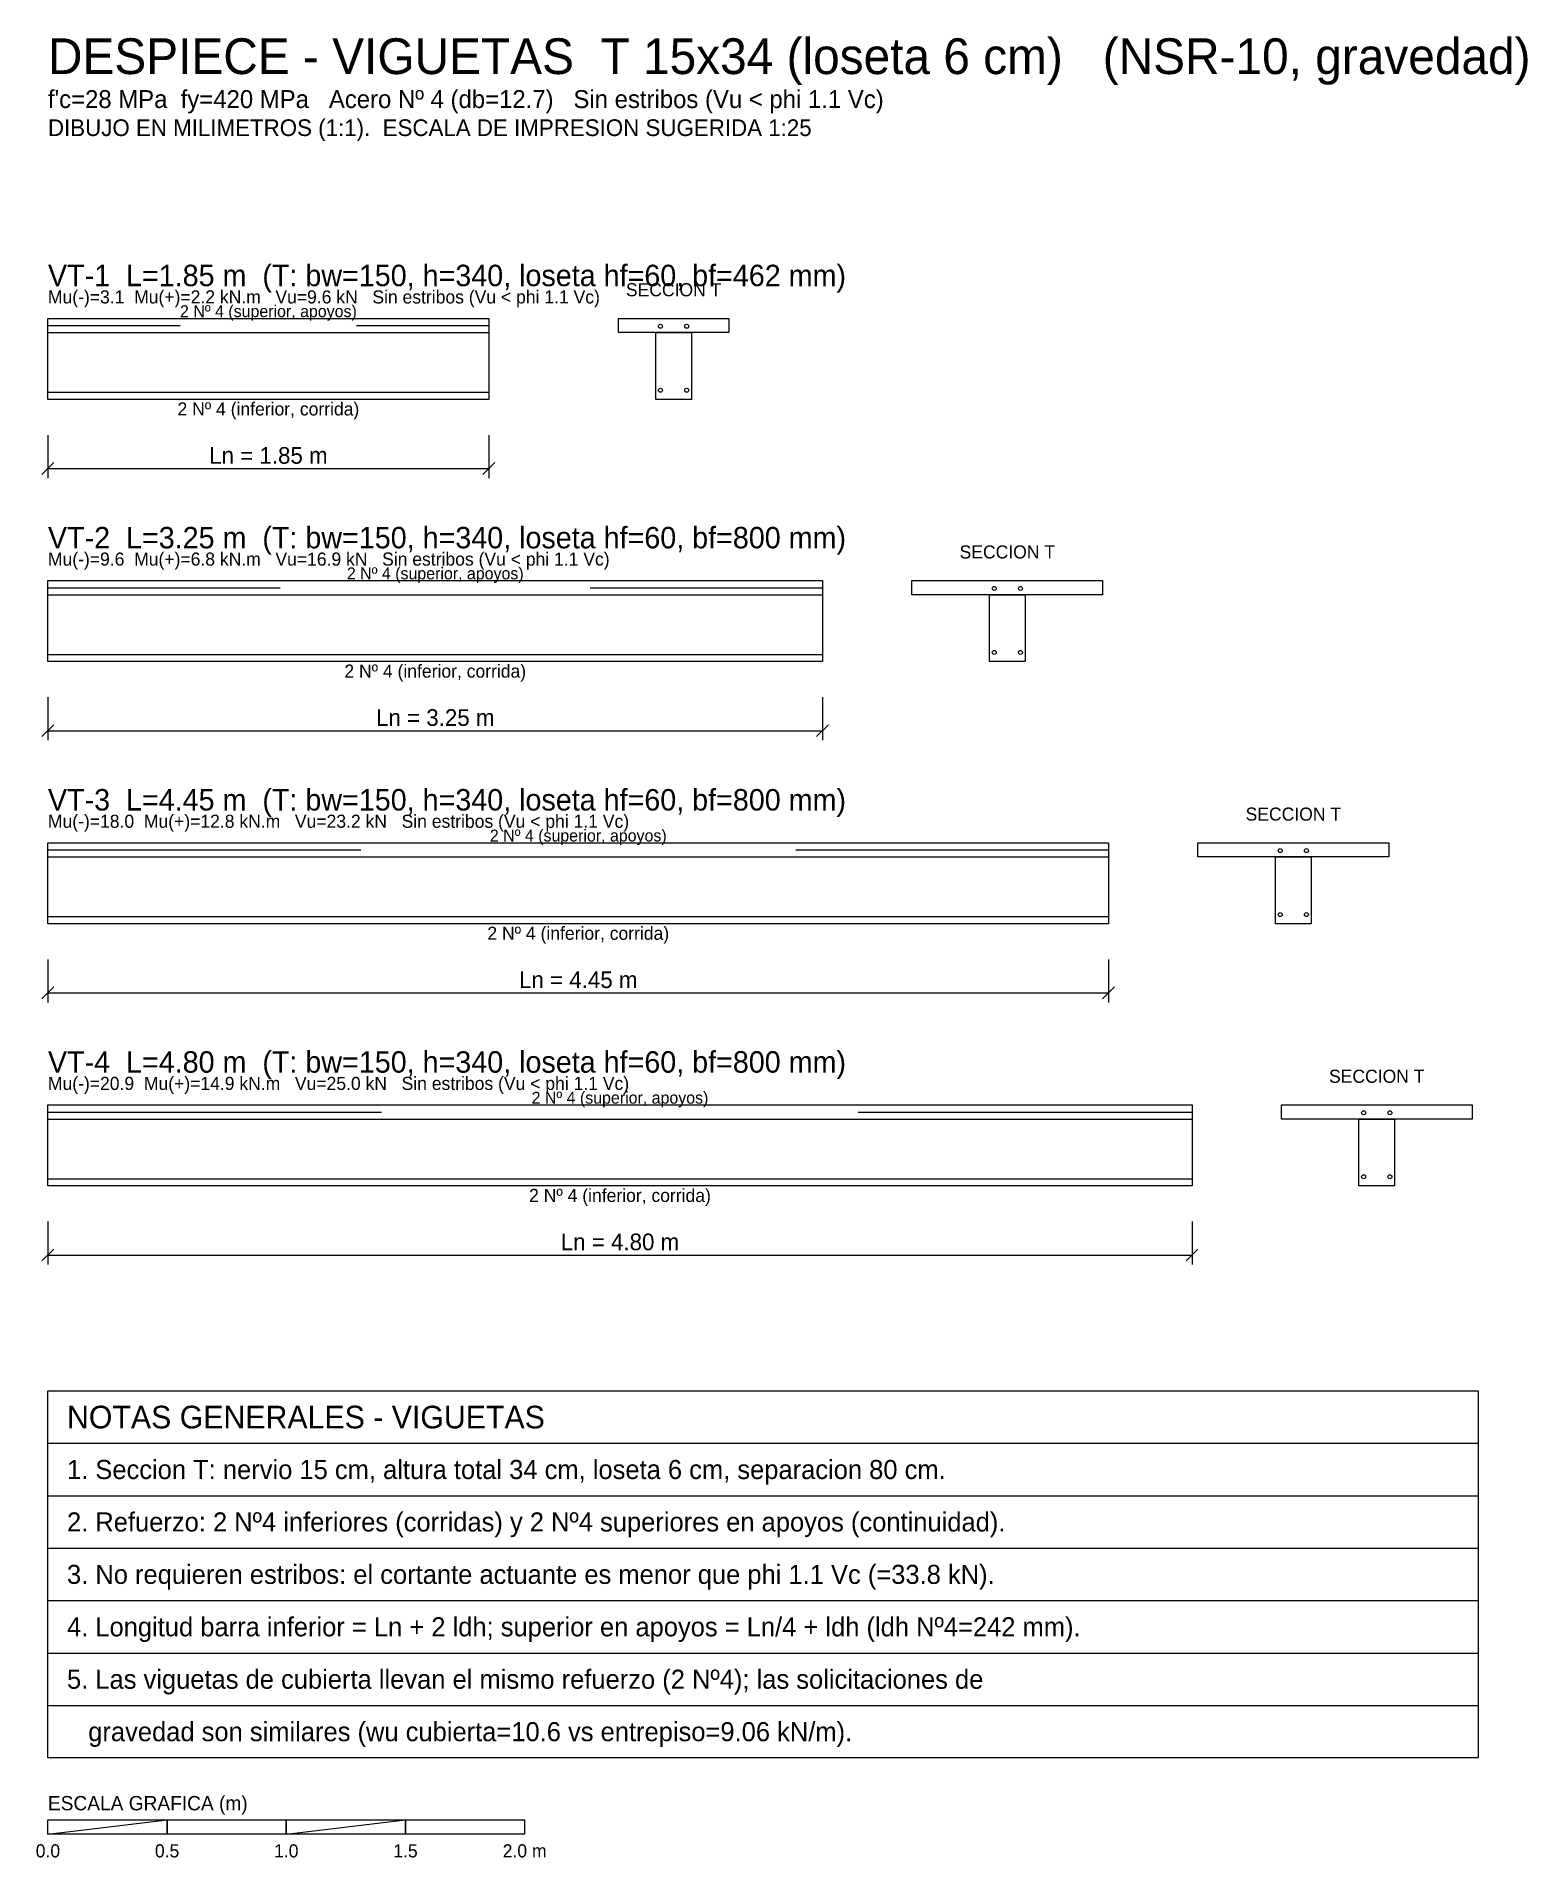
# Model space of a CAD drawing. Header units: millimetres. Extents: x -48 to 6208, y -6458 to 1183.
import ezdxf
from ezdxf.enums import TextEntityAlignment as Align

# ---------------------------------------------------------------- set-up
doc = ezdxf.new("R2010")
doc.units = ezdxf.units.MM
for name, color, linetype in [('ACERO_INF', 5, 'Continuous'), ('ACERO_SUP', 1, 'Continuous'), ('CONCRETO', 8, 'Continuous'), ('COTAS', 4, 'Continuous'), ('ROTULO', 2, 'Continuous'), ('TEXTO', 7, 'Continuous')]:
    doc.layers.add(name, color=color, linetype=linetype)

msp = doc.modelspace()

# ---------------------------------------------------------------- linework, layer by layer
at = {"layer": 'ACERO_INF'}
for p, q in [((0, -310), (1850, -310)), ((0, -1410), (3250, -1410)), ((0, -2510), (4450, -2510)), ((0, -3610), (4800, -3610))]:
    msp.add_line(p, q, dxfattribs=at)
for centre in [(2570, -301.65), (2680, -301.65), (3970, -1401.65), (4080, -1401.65), (5170, -2501.65), (5280, -2501.65), (5520, -3601.65), (5630, -3601.65)]:
    msp.add_circle(centre, 8.35, dxfattribs=at)
at = {"layer": 'ACERO_SUP'}
for p, q in [((0, -30), (555, -30)), ((1295, -30), (1850, -30)), ((0, -1130), (975, -1130)), ((2275, -1130), (3250, -1130)), ((0, -2230), (1312.5, -2230)), ((3137.5, -2230), (4450, -2230)), ((0, -3330), (1400, -3330)), ((3400, -3330), (4800, -3330))]:
    msp.add_line(p, q, dxfattribs=at)
for centre in [(2570, -33.35), (2680, -33.35), (3970, -1133.35), (4080, -1133.35), (5170, -2233.35), (5280, -2233.35), (5520, -3333.35), (5630, -3333.35)]:
    msp.add_circle(centre, 8.35, dxfattribs=at)
at = {"layer": 'CONCRETO'}
for p, q in [((0, -60), (1850, -60)), ((0, -1160), (3250, -1160)), ((0, -2260), (4450, -2260)), ((0, -3360), (4800, -3360))]:
    msp.add_line(p, q, dxfattribs=at)
for points in [[(0, 0), (1850, 0), (1850, -340), (0, -340), (0, 0)], [(2394, 0), (2856, 0), (2856, -60), (2394, -60), (2394, 0)], [(2550, -60), (2700, -60), (2700, -340), (2550, -340), (2550, -60)], [(0, -1100), (3250, -1100), (3250, -1440), (0, -1440), (0, -1100)], [(3625, -1100), (4425, -1100), (4425, -1160), (3625, -1160), (3625, -1100)], [(3950, -1160), (4100, -1160), (4100, -1440), (3950, -1440), (3950, -1160)], [(0, -2200), (4450, -2200), (4450, -2540), (0, -2540), (0, -2200)], [(4825, -2200), (5625, -2200), (5625, -2260), (4825, -2260), (4825, -2200)], [(5150, -2260), (5300, -2260), (5300, -2540), (5150, -2540), (5150, -2260)], [(0, -3300), (4800, -3300), (4800, -3640), (0, -3640), (0, -3300)], [(5175, -3300), (5975, -3300), (5975, -3360), (5175, -3360), (5175, -3300)], [(5500, -3360), (5650, -3360), (5650, -3640), (5500, -3640), (5500, -3360)]]:
    msp.add_lwpolyline(points, close=True, dxfattribs=at)
at = {"layer": 'COTAS'}
for p, q in [((0, -490), (0, -670)), ((1850, -490), (1850, -670)), ((-25, -655), (25, -605)), ((1825, -655), (1875, -605)), ((0, -630), (1850, -630)), ((0, -1590), (0, -1770)), ((3250, -1590), (3250, -1770)), ((-25, -1755), (25, -1705)), ((0, -1730), (3250, -1730)), ((3225, -1755), (3275, -1705)), ((0, -2690), (0, -2870)), ((4450, -2690), (4450, -2870)), ((-25, -2855), (25, -2805)), ((4425, -2855), (4475, -2805)), ((0, -2830), (4450, -2830)), ((0, -3790), (0, -3970)), ((4800, -3790), (4800, -3970)), ((-25, -3955), (25, -3905)), ((0, -3930), (4800, -3930)), ((4775, -3955), (4825, -3905)), ((0, -6360), (500, -6300)), ((1000, -6360), (1500, -6300))]:
    msp.add_line(p, q, dxfattribs=at)
for points in [[(0, -6300), (500, -6300), (500, -6360), (0, -6360), (0, -6300)], [(500, -6300), (1000, -6300), (1000, -6360), (500, -6360), (500, -6300)], [(1000, -6300), (1500, -6300), (1500, -6360), (1000, -6360), (1000, -6300)], [(1500, -6300), (2000, -6300), (2000, -6360), (1500, -6360), (1500, -6300)]]:
    msp.add_lwpolyline(points, close=True, dxfattribs=at)
at = {"layer": 'ROTULO'}
for p, q in [((0, -4720), (6000, -4720)), ((0, -4940), (6000, -4940)), ((0, -5160), (6000, -5160)), ((0, -5380), (6000, -5380)), ((0, -5600), (6000, -5600)), ((0, -5820), (6000, -5820))]:
    msp.add_line(p, q, dxfattribs=at)
msp.add_lwpolyline([(0, -4500), (6000, -4500), (6000, -6040), (0, -6040), (0, -4500)], close=True, dxfattribs=at)

# ---------------------------------------------------------------- texts
at = {"layer": 'ACERO_INF'}
for p in [(925, -380), (1625, -1480), (2225, -2580), (2400, -3680)]:
    msp.add_text('2 Nº 4 (inferior, corrida)', height=55, dxfattribs=at).set_placement(p, align=Align.MIDDLE_CENTER)
at = {"layer": 'ACERO_SUP'}
for p in [(925, 30), (1625, -1070), (2225, -2170), (2400, -3270)]:
    msp.add_text('2 Nº 4 (superior, apoyos)', height=50, dxfattribs=at).set_placement(p, align=Align.MIDDLE_CENTER)
at = {"layer": 'COTAS'}
for s, height, p in [('Ln = 1.85 m', 70, (925, -575)), ('Ln = 3.25 m', 70, (1625, -1675)), ('Ln = 4.45 m', 70, (2225, -2775)), ('Ln = 4.80 m', 70, (2400, -3875)), ('0.0', 55, (0, -6430)), ('0.5', 55, (500, -6430)), ('1.0', 55, (1000, -6430)), ('1.5', 55, (1500, -6430)), ('2.0 m', 55, (2000, -6430))]:
    msp.add_text(s, height=height, dxfattribs=at).set_placement(p, align=Align.MIDDLE_CENTER)
at = {"layer": 'ROTULO'}
for s, height, p in [('DESPIECE - VIGUETAS  T 15x34 (loseta 6 cm)   (NSR-10, gravedad)', 150, (0, 1100)), ('DIBUJO EN MILIMETROS (1:1).  ESCALA DE IMPRESION SUGERIDA 1:25', 70, (0, 800)), ('VT-1  L=1.85 m  (T: bw=150, h=340, loseta hf=60, bf=462 mm)', 90, (0, 180)), ('VT-2  L=3.25 m  (T: bw=150, h=340, loseta hf=60, bf=800 mm)', 90, (0, -920)), ('VT-3  L=4.45 m  (T: bw=150, h=340, loseta hf=60, bf=800 mm)', 90, (0, -2020)), ('VT-4  L=4.80 m  (T: bw=150, h=340, loseta hf=60, bf=800 mm)', 90, (0, -3120)), ('NOTAS GENERALES - VIGUETAS', 95, (80, -4610))]:
    msp.add_text(s, height=height, dxfattribs=at).set_placement(p, align=Align.MIDDLE_LEFT)
at = {"layer": 'TEXTO'}
for s, height, p in [("f'c=28 MPa  fy=420 MPa   Acero Nº 4 (db=12.7)   Sin estribos (Vu < phi 1.1 Vc)", 75, (0, 920)), ('Mu(-)=3.1  Mu(+)=2.2 kN.m   Vu=9.6 kN   Sin estribos (Vu < phi 1.1 Vc)', 55, (0, 90)), ('Mu(-)=9.6  Mu(+)=6.8 kN.m   Vu=16.9 kN   Sin estribos (Vu < phi 1.1 Vc)', 55, (0, -1010)), ('Mu(-)=18.0  Mu(+)=12.8 kN.m   Vu=23.2 kN   Sin estribos (Vu < phi 1.1 Vc)', 55, (0, -2110)), ('Mu(-)=20.9  Mu(+)=14.9 kN.m   Vu=25.0 kN   Sin estribos (Vu < phi 1.1 Vc)', 55, (0, -3210)), ('1. Seccion T: nervio 15 cm, altura total 34 cm, loseta 6 cm, separacion 80 cm.', 80, (80, -4830)), ('2. Refuerzo: 2 Nº4 inferiores (corridas) y 2 Nº4 superiores en apoyos (continuidad).', 80, (80, -5050)), ('3. No requieren estribos: el cortante actuante es menor que phi 1.1 Vc (=33.8 kN).', 80, (80, -5270)), ('4. Longitud barra inferior = Ln + 2 ldh; superior en apoyos = Ln/4 + ldh (ldh Nº4=242 mm).', 80, (80, -5490)), ('5. Las viguetas de cubierta llevan el mismo refuerzo (2 Nº4); las solicitaciones de', 80, (80, -5710)), ('   gravedad son similares (wu cubierta=10.6 vs entrepiso=9.06 kN/m).', 80, (80, -5930)), ('ESCALA GRAFICA (m)', 60, (0, -6230))]:
    msp.add_text(s, height=height, dxfattribs=at).set_placement(p, align=Align.MIDDLE_LEFT)
for p in [(2625, 120), (4025, -980), (5225, -2080), (5575, -3180)]:
    msp.add_text('SECCION T', height=55, dxfattribs=at).set_placement(p, align=Align.MIDDLE_CENTER)

doc.saveas('drawing.dxf')
